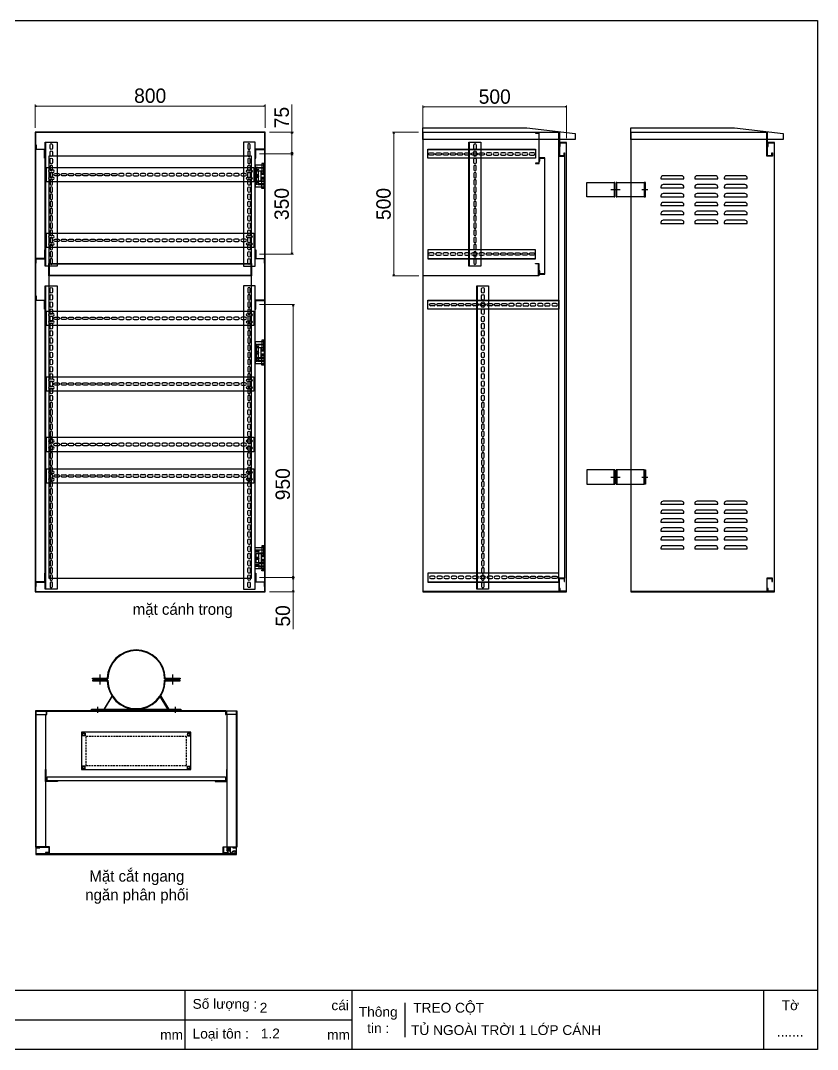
# Model space of a CAD drawing. Header units: millimetres. Extents: x 0 to 5063, y 0 to 3580.
# Drawn here: x 2292 to 5063, y 0 to 3580 of the extents above; entities that cross this region are included whole.
import ezdxf

# ---------------------------------------------------------------- set-up
doc = ezdxf.new("R2010")
doc.units = ezdxf.units.MM
doc.linetypes.add('HIDDEN', pattern=[9.525, 6.35, -3.175])
for name, color, linetype in [('CNC', 7, 'Continuous'), ('DIM', 253, 'Continuous'), ('FIRE PROTECTION', 1, 'Continuous')]:
    doc.layers.add(name, color=color, linetype=linetype)
doc.styles.add('Arial', font='arial.ttf')
doc.dimstyles.new('CNC', dxfattribs={"dimtxt": 50, "dimasz": 5, "dimexe": 5, "dimexo": 15, "dimgap": 10, "dimtad": 1, "dimdec": 0, "dimtxsty": 'Standard', "dimblk": 'OPEN30', "dimcen": 10, "dimclrd": 5, "dimclre": 5, "dimclrt": 3, "dimazin": 3, "dimtfac": 1, "dimtdec": 0, "dimtmove": 0, "dimatfit": 3, "dimldrblk": 'ARCHTICK', "dimlwd": 9, "dimlwe": 9})

# ---------------------------------------------------------------- blocks, each defined once
blk = doc.blocks.new('KHUNG CHUẨN')
at = {"color": 7}
for p, q in [((19889.2, -28535.2), (16919.2, -28535.2)), ((18599.2, -28535.2), (18599.2, -28655.2)), ((18939.2, -28535.2), (18939.2, -28655.2)), ((19779.2, -28535.2), (19779.2, -28655.2)), ((19047.6, -28560.2), (19047.6, -28630.2)), ((18939.2, -28595.2), (16919.2, -28595.2))]:
    blk.add_line(p, q, dxfattribs=at)
blk.add_lwpolyline([(16919.2, -26555.2), (19889.2, -26555.2), (19889.2, -28655.2), (16919.2, -28655.2)], close=True, dxfattribs=at)
at = {"color": 2, "char_height": 20, "style": 'Arial'}
for s, insert, width, attachment_point in [('  Số lượng :', (18599.2, -28565.2), 917.634, 4), ('cái', (18897.9, -28565.2), 63.517, 4), ('Tờ', (19834.2, -28565.2), 110, 5), ('Thông\\Ptin :', (18993.4, -28595.2), 108.311, 5), ('mm', (18548.6, -28625.2), 73.831, 4), ('  Loại tôn :', (18599.2, -28625.2), 917.634, 4), ('mm', (18889.2, -28625.2), 917.634, 4)]:
    blk.add_mtext(s, dxfattribs=dict(at, insert=insert, width=width, attachment_point=attachment_point))
at = {"color": 3, "style": 'Arial'}
for tag, p in [('#01', (17055.6, -28580.1)), ('#02', (17431.4, -28580.1)), ('#03', (18030.6, -28580.1)), ('#08', (18751.7, -28580.1)), ('#10', (19064.8, -28580.1)), ('#04', (17024.8, -28634.6)), ('#05', (17308.5, -28633)), ('#06', (17632.7, -28633.7)), ('#07', (18002, -28634.7)), ('#09', (18753.8, -28632.6)), ('#11', (19060.3, -28625.7)), ('#12', (19806.5, -28628.9))]:
    blk.add_attdef(tag, p, '', height=20, dxfattribs=at)
blk = doc.blocks.new('*D6')
at = {"color": 0, "linetype": 'ByBlock', "lineweight": -2}
for p, q in [((3690.9, 3279.6), (3695.9, 3281)), ((3695.9, 3278.3), (3690.9, 3279.6)), ((3690.9, 3279.6), (3695.9, 3279.6)), ((4185.9, 3281), (4190.9, 3279.6)), ((4190.9, 3279.6), (4185.9, 3278.3)), ((4190.9, 3279.6), (4185.9, 3279.6))]:
    blk.add_line(p, q, dxfattribs=at)
at = {"layer": 'Defpoints', "color": 0, "transparency": 16777216}
for p in [(4190.9, 3279.6), (3690.9, 3191.7), (4190.9, 3155.7)]:
    blk.add_point(p, dxfattribs=at)
at = {"layer": 'DIM', "color": 5, "lineweight": 9, "transparency": 16777216}
for p, q in [((3690.9, 3206.7), (3690.9, 3284.6)), ((3695.9, 3279.6), (4185.9, 3279.6)), ((4190.9, 3170.7), (4190.9, 3284.6))]:
    blk.add_line(p, q, dxfattribs=at)
at = {"layer": 'DIM', "color": 3, "transparency": 16777216, "insert": (3940.9, 3315.2), "char_height": 50, "attachment_point": 5}
blk.add_mtext('500', dxfattribs=at)
blk = doc.blocks.new('_ArchTick')
at = {"color": 0, "const_width": 0.15}
blk.add_lwpolyline([(-0.5, -0.5), (0.5, 0.5)], dxfattribs=at)
blk = doc.blocks.new('_Open30')
at = {"color": 0, "linetype": 'ByBlock', "lineweight": -2}
for p, q in [((-1, 0.27), (0, 0)), ((0, 0), (-1, -0.27)), ((0, 0), (-1, 0))]:
    blk.add_line(p, q, dxfattribs=at)
blk = doc.blocks.new('*D8')
at = {"color": 0, "linetype": 'ByBlock', "lineweight": -2}
for p, q in [((2342.8, 3282.7), (2347.8, 3284)), ((2347.8, 3281.4), (2342.8, 3282.7)), ((2342.8, 3282.7), (2347.8, 3282.7)), ((3137.8, 3284), (3142.8, 3282.7)), ((3142.8, 3282.7), (3137.8, 3281.4)), ((3142.8, 3282.7), (3137.8, 3282.7))]:
    blk.add_line(p, q, dxfattribs=at)
at = {"layer": 'Defpoints', "color": 0, "transparency": 16777216}
for p in [(3142.8, 3282.7), (2342.8, 3191.7), (3142.8, 3191.7)]:
    blk.add_point(p, dxfattribs=at)
at = {"layer": 'DIM', "color": 5, "lineweight": 9, "transparency": 16777216}
for p, q in [((2342.8, 3206.7), (2342.8, 3287.7)), ((2347.8, 3282.7), (3137.8, 3282.7)), ((3142.8, 3206.7), (3142.8, 3287.7))]:
    blk.add_line(p, q, dxfattribs=at)
at = {"layer": 'DIM', "color": 3, "transparency": 16777216, "insert": (2742.8, 3318.2), "char_height": 50, "attachment_point": 5}
blk.add_mtext('800', dxfattribs=at)
blk = doc.blocks.new('HL011-1-3')
at = {"color": 1}
for p, q in [((29.5, 81), (22.5, 81)), ((22.5, 81), (22.5, 78)), ((23.5, 78), (22.5, 78)), ((22.5, 75), (22.5, 49)), ((23.5, 75), (22.5, 75)), ((23.5, 75), (23.5, 78)), ((29.5, 78), (28.5, 78)), ((28.5, 75), (28.5, 78)), ((28.5, 75), (29.5, 75)), ((29.5, 78), (29.5, 81)), ((29.5, 49), (29.5, 75)), ((11, 56), (11, 19)), ((11, 56), (32, 56)), ((20, 54), (20, 21)), ((20, 47), (32, 47)), ((32, 42.5), (20, 42.5)), ((22.5, 49), (24, 44)), ((24, 44), (28, 44)), ((29.5, 49), (28, 44)), ((11, 19), (32, 19)), ((32, 32.5), (20, 32.5)), ((20, 28), (32, 28)), ((22.5, 26), (24, 31)), ((22.5, 0), (22.5, 26)), ((23.5, 0), (22.5, 0)), ((23.5, 0), (23.5, -3)), ((24, 31), (28, 31)), ((29.5, 26), (28, 31)), ((28.5, 0), (28.5, -3)), ((28.5, 0), (29.5, 0)), ((29.5, 26), (29.5, 0)), ((22.5, -6), (22.5, -3)), ((23.5, -3), (22.5, -3)), ((29.5, -6), (22.5, -6)), ((29.5, -3), (28.5, -3)), ((29.5, -3), (29.5, -6))]:
    blk.add_line(p, q, dxfattribs=at)
for points in [[(32, 19), (32, 0), (0, 0), (0, 75), (32, 75), (32, 56)], [(32, 28), (32, 21), (3, 21), (3, 54), (32, 54), (32, 47)], [(32, 42.5), (32, 32.5)]]:
    blk.add_lwpolyline(points, dxfattribs=at)
for points in [[(10, 67), (32, 67), (32, 65), (10, 65)], [(10, 8), (32, 8), (32, 10), (10, 10)]]:
    blk.add_lwpolyline(points, close=True, dxfattribs=at)
for centre in [(5.5, 62.5), (5.5, 37.5), (5.5, 12.5)]:
    blk.add_circle(centre, 3, dxfattribs=at)
blk = doc.blocks.new('om cot')
at = {"color": 2}
for p, q in [((98294.5, 36969.7), (98327.5, 36969.7)), ((98403, 36969.7), (98423, 36969.7))]:
    blk.add_line(p, q, dxfattribs=at)
at = {"color": 5}
for points in [[(98308.5, 36994.7), (98211.5, 36994.7), (98211.5, 36944.7), (98308.5, 36944.7)], [(98313.5, 36944.7), (98410.5, 36944.7), (98410.5, 36994.7), (98313.5, 36994.7)]]:
    blk.add_lwpolyline(points, dxfattribs=at)
for points in [[(98306.5, 36994.7), (98308.5, 36994.7), (98308.5, 36944.7), (98306.5, 36944.7)], [(98313.5, 36994.7), (98315.5, 36994.7), (98315.5, 36944.7), (98313.5, 36944.7)], [(98410.5, 36994.7), (98412.5, 36994.7), (98412.5, 36944.7), (98410.5, 36944.7)], [(98413.5, 36994.7), (98415.5, 36994.7), (98415.5, 36944.7), (98413.5, 36944.7)]]:
    blk.add_lwpolyline(points, close=True, dxfattribs=at)
blk = doc.blocks.new('*D9')
at = {"color": 0, "linetype": 'ByBlock', "lineweight": -2}
for p, q in [((3588.7, 3186.7), (3590, 3191.7)), ((3590, 3191.7), (3591.4, 3186.7)), ((3590, 3191.7), (3590, 3186.7)), ((3590, 2691.7), (3588.7, 2696.7)), ((3591.4, 2696.7), (3590, 2691.7)), ((3590, 2691.7), (3590, 2696.7))]:
    blk.add_line(p, q, dxfattribs=at)
at = {"layer": 'Defpoints', "color": 0, "transparency": 16777216}
for p in [(3690.9, 3191.7), (3590, 2691.7), (3692.4, 2691.7)]:
    blk.add_point(p, dxfattribs=at)
at = {"layer": 'DIM', "color": 5, "lineweight": 9, "transparency": 16777216}
for p, q in [((3675.9, 3191.7), (3585, 3191.7)), ((3590, 3186.7), (3590, 2696.7)), ((3677.4, 2691.7), (3585, 2691.7))]:
    blk.add_line(p, q, dxfattribs=at)
at = {"layer": 'DIM', "color": 3, "transparency": 16777216, "insert": (3554.5, 2941.7), "char_height": 50, "attachment_point": 5, "rotation": 90}
blk.add_mtext('500', dxfattribs=at)
blk = doc.blocks.new('ovan8.5x20')
at = {"layer": 'CNC', "color": 2, "lineweight": -3}
for p, q in [((5.7, 4.2), (-5.8, 4.2)), ((-5.8, -4.2), (5.7, -4.2))]:
    blk.add_line(p, q, dxfattribs=at)
for centre, start, end in [((-5.8, 0), 90, 270), ((5.7, 0), 270, 90)]:
    blk.add_arc(centre, 4.25, start, end, dxfattribs=at)
blk = doc.blocks.new('u1')
at = {"color": 44, "ltscale": 3}
blk.add_line((167869.4, 2691.2), (167869.4, 2259.7), dxfattribs=at)
blk.add_lwpolyline([(167867.9, 2691.2), (167909.4, 2691.2), (167909.4, 2259.7), (167867.9, 2259.7)], close=True, dxfattribs=at)
at = {"layer": 'CNC', "lineweight": -3, "xscale": -1, "rotation": 270}
for p in [(167889.4, 2675.5), (167889.4, 2650.5), (167889.4, 2625.5)]:
    blk.add_blockref('ovan8.5x20', p, dxfattribs=at)
at = {"layer": 'CNC', "lineweight": -3, "rotation": 270}
for p in [(167889.4, 2600.5), (167889.4, 2575.5), (167889.4, 2550.5), (167889.4, 2525.5), (167889.4, 2500.5), (167889.4, 2475.5), (167889.4, 2450.5), (167889.4, 2425.5), (167889.4, 2400.5), (167889.4, 2375.5), (167889.4, 2350.5), (167889.4, 2325.5), (167889.4, 2300.5), (167889.4, 2275.5)]:
    blk.add_blockref('ovan8.5x20', p, dxfattribs=at)
blk = doc.blocks.new('HL011-1-4')
h = blk.add_hatch()
h.set_pattern_fill('ANSI31', color=2, scale=0.5, style=0)
h.paths.add_polyline_path([(2.5, 0), (8.5, 0), (8.5, 12), (2.5, 12)])
at = {"color": 1}
for p, q in [((7, 23.5), (0, 10)), ((0, 0), (0, 10)), ((11, 0), (0, 0)), ((7, 23.5), (26, 23.5)), ((11, 0), (11, 19.5)), ((11, 19.5), (17, 19.5)), ((17, 19.5), (21.2, 13.9))]:
    blk.add_line(p, q, dxfattribs=at)
at = {"color": 2}
blk.add_lwpolyline([(2.5, 0), (2.5, 12), (8.5, 12), (8.5, 0)], dxfattribs=at)
at = {"color": 1}
blk.add_lwpolyline([(5.7, 21), (3, 21), (3, 23.5), (7, 23.5)], dxfattribs=at)
blk.add_circle((26, 17.5), 3.5, dxfattribs=at)
blk.add_arc((26, 17.5), 6, 216.8699, 90, dxfattribs=at)
blk = doc.blocks.new('*D10')
at = {"color": 0, "linetype": 'ByBlock', "lineweight": -2}
for p, q in [((3234.5, 3186.7), (3235.9, 3191.7)), ((3235.9, 3191.7), (3237.2, 3186.7)), ((3235.9, 3191.7), (3235.9, 3186.7)), ((3235.9, 3116.7), (3234.5, 3121.7)), ((3237.2, 3121.7), (3235.9, 3116.7)), ((3235.9, 3116.7), (3235.9, 3121.7))]:
    blk.add_line(p, q, dxfattribs=at)
at = {"layer": 'Defpoints', "color": 0, "transparency": 16777216}
for p in [(3142.8, 3191.7), (3108.3, 3116.7), (3235.9, 3116.7)]:
    blk.add_point(p, dxfattribs=at)
at = {"layer": 'DIM', "color": 5, "lineweight": 9, "transparency": 16777216}
for p, q in [((3235.9, 3191.7), (3235.9, 3288.3)), ((3157.8, 3191.7), (3240.9, 3191.7)), ((3235.9, 3121.7), (3235.9, 3186.7)), ((3123.3, 3116.7), (3240.9, 3116.7))]:
    blk.add_line(p, q, dxfattribs=at)
at = {"layer": 'DIM', "color": 3, "transparency": 16777216, "insert": (3200.4, 3242.5), "char_height": 50, "attachment_point": 5, "rotation": 90}
blk.add_mtext('75', dxfattribs=at)
blk = doc.blocks.new('*D11')
at = {"color": 0, "linetype": 'ByBlock', "lineweight": -2}
for p, q in [((3234.5, 3111.7), (3235.9, 3116.7)), ((3235.9, 3116.7), (3237.2, 3111.7)), ((3235.9, 3116.7), (3235.9, 3111.7)), ((3235.9, 2766.7), (3234.5, 2771.7)), ((3237.2, 2771.7), (3235.9, 2766.7)), ((3235.9, 2766.7), (3235.9, 2771.7))]:
    blk.add_line(p, q, dxfattribs=at)
at = {"layer": 'Defpoints', "color": 0, "transparency": 16777216}
for p in [(3108.3, 3116.7), (3108.3, 2766.7), (3235.9, 2766.7)]:
    blk.add_point(p, dxfattribs=at)
at = {"layer": 'DIM', "color": 5, "lineweight": 9, "transparency": 16777216}
for p, q in [((3123.3, 3116.7), (3240.9, 3116.7)), ((3235.9, 3111.7), (3235.9, 2771.7)), ((3123.3, 2766.7), (3240.9, 2766.7))]:
    blk.add_line(p, q, dxfattribs=at)
at = {"layer": 'DIM', "color": 3, "transparency": 16777216, "insert": (3200.3, 2941.7), "char_height": 50, "attachment_point": 5, "rotation": 90}
blk.add_mtext('350', dxfattribs=at)
blk = doc.blocks.new('*D12')
at = {"color": 0, "linetype": 'ByBlock', "lineweight": -2}
for p, q in [((3238.6, 1636.7), (3240, 1641.7)), ((3240, 1641.7), (3241.3, 1636.7)), ((3240, 1641.7), (3240, 1636.7)), ((3240, 1591.7), (3238.6, 1596.7)), ((3241.3, 1596.7), (3240, 1591.7)), ((3240, 1591.7), (3240, 1596.7))]:
    blk.add_line(p, q, dxfattribs=at)
at = {"layer": 'Defpoints', "color": 0, "transparency": 16777216}
for p in [(3108.3, 1641.7), (3240, 1641.7), (3142.8, 1591.7)]:
    blk.add_point(p, dxfattribs=at)
at = {"layer": 'DIM', "color": 5, "lineweight": 9, "transparency": 16777216}
for p, q in [((3123.3, 1641.7), (3245, 1641.7)), ((3240, 1636.7), (3240, 1596.7)), ((3157.8, 1591.7), (3245, 1591.7)), ((3240, 1591.7), (3240, 1462.7))]:
    blk.add_line(p, q, dxfattribs=at)
at = {"layer": 'DIM', "color": 3, "transparency": 16777216, "insert": (3204.4, 1508.4), "char_height": 50, "attachment_point": 5, "rotation": 90}
blk.add_mtext('50', dxfattribs=at)
blk = doc.blocks.new('*D13')
at = {"color": 0, "linetype": 'ByBlock', "lineweight": -2}
for p, q in [((3238.3, 2586.7), (3239.6, 2591.7)), ((3239.6, 2591.7), (3241, 2586.7)), ((3239.6, 2591.7), (3239.6, 2586.7)), ((3239.6, 1641.7), (3238.3, 1646.7)), ((3241, 1646.7), (3239.6, 1641.7)), ((3239.6, 1641.7), (3239.6, 1646.7))]:
    blk.add_line(p, q, dxfattribs=at)
at = {"layer": 'Defpoints', "color": 0, "transparency": 16777216}
for p in [(3108.3, 2591.7), (3239.6, 2591.7), (3108.3, 1641.7)]:
    blk.add_point(p, dxfattribs=at)
at = {"layer": 'DIM', "color": 5, "lineweight": 9, "transparency": 16777216}
for p, q in [((3123.3, 2591.7), (3244.6, 2591.7)), ((3239.6, 1646.7), (3239.6, 2586.7)), ((3123.3, 1641.7), (3244.6, 1641.7))]:
    blk.add_line(p, q, dxfattribs=at)
at = {"layer": 'DIM', "color": 3, "transparency": 16777216, "insert": (3204.1, 1966.7), "char_height": 50, "attachment_point": 5, "rotation": 90}
blk.add_mtext('950', dxfattribs=at)
blk = doc.blocks.new('2565')
at = {"color": 5}
for p, q in [((168377, -2431.2), (168377, -2429.1)), ((168377, -2429.1), (168428.9, -2429.1)), ((168431, -2431.2), (168377, -2431.2)), ((168682.1, -2431.2), (168628.1, -2431.2)), ((168630.2, -2429.1), (168682.1, -2429.1)), ((168682.1, -2429.1), (168682.1, -2431.2)), ((168377, -2436.4), (168377, -2438.4)), ((168431, -2436.4), (168377, -2436.4)), ((168377, -2438.4), (168428.9, -2438.4)), ((168682.1, -2436.4), (168628.1, -2436.4)), ((168630.2, -2438.4), (168682.1, -2438.4)), ((168682.1, -2438.4), (168682.1, -2436.4)), ((168444.3, -2491.4), (168417.6, -2535.9)), ((168419.4, -2537), (168446.1, -2492.5)), ((168446.1, -2492.5), (168444.3, -2491.4)), ((168613.1, -2492.5), (168614.9, -2491.4)), ((168639.8, -2537), (168613.1, -2492.5)), ((168614.9, -2491.4), (168641.5, -2535.9)), ((168373.9, -2537), (168685.2, -2537)), ((168373.9, -2539.1), (168373.9, -2537)), ((168685.2, -2539.1), (168373.9, -2539.1)), ((168373.9, -2540.1), (168685.2, -2540.1)), ((168373.9, -2542.2), (168373.9, -2540.1)), ((168417.6, -2535.9), (168419.4, -2537)), ((168641.5, -2535.9), (168639.8, -2537)), ((168685.2, -2537), (168685.2, -2539.1)), ((168685.2, -2540.1), (168685.2, -2542.2)), ((168685.2, -2542.2), (168373.9, -2542.2))]:
    blk.add_line(p, q, dxfattribs=at)
at = {"color": 2}
for p, q in [((168403, -2416.6), (168403, -2450.9)), ((168656.1, -2416.6), (168656.1, -2450.9)), ((168394.7, -2529.2), (168394.7, -2550)), ((168664.5, -2529.2), (168664.5, -2550))]:
    blk.add_line(p, q, dxfattribs=at)
at = {"color": 5}
for centre, radius, start, end in [((168529.6, -2431.2), 100.7, 1.1814, 178.8186), ((168529.6, -2431.2), 98.6, 0, 180), ((168529.6, -2436.4), 100.7, 181.1814, 358.8186), ((168529.6, -2436.4), 98.6, 180, 0)]:
    blk.add_arc(centre, radius, start, end, dxfattribs=at)
blk = doc.blocks.new('z31')
at = {"color": 44}
for p, q in [((169494.2, -4741.2), (169494.2, -4709.7)), ((169494.2, -4709.7), (169949.7, -4709.7)), ((169494.2, -4711.2), (169949.7, -4711.2)), ((169949.7, -4709.7), (169949.7, -4741.2)), ((169949.7, -4741.2), (169494.2, -4741.2))]:
    blk.add_line(p, q, dxfattribs=at)
at = {"layer": 'CNC', "lineweight": -3, "extrusion": (0, 0, -1), "zscale": -1, "rotation": 180}
for p in [(-169509.4, -4726.2), (-169534.4, -4726.2), (-169559.4, -4726.2), (-169584.4, -4726.2), (-169609.4, -4726.2), (-169634.4, -4726.2), (-169659.4, -4726.2), (-169684.4, -4726.2), (-169709.4, -4726.2), (-169734.4, -4726.2), (-169759.4, -4726.2)]:
    blk.add_blockref('ovan8.5x20', p, dxfattribs=at)
at = {"layer": 'CNC', "lineweight": -3, "rotation": 180}
for p in [(169784.4, -4726.2), (169809.4, -4726.2), (169834.4, -4726.2), (169859.4, -4726.2), (169884.4, -4726.2), (169909.4, -4726.2), (169934.4, -4726.2)]:
    blk.add_blockref('ovan8.5x20', p, dxfattribs=at)
blk = doc.blocks.new('z32')
at = {"color": 44}
for p, q in [((169494.2, -4216.2), (169494.2, -4184.7)), ((169494.2, -4184.7), (169867.7, -4184.7)), ((169494.2, -4186.2), (169867.7, -4186.2)), ((169867.7, -4184.7), (169867.7, -4216.2)), ((169867.7, -4216.2), (169494.2, -4216.2))]:
    blk.add_line(p, q, dxfattribs=at)
at = {"layer": 'CNC', "lineweight": -3, "extrusion": (0, 0, -1), "zscale": -1, "rotation": 180}
for p in [(-169505.9, -4201.2), (-169530.9, -4201.2), (-169555.9, -4201.2), (-169580.9, -4201.2), (-169605.9, -4201.2), (-169630.9, -4201.2), (-169655.9, -4201.2), (-169680.9, -4201.2)]:
    blk.add_blockref('ovan8.5x20', p, dxfattribs=at)
at = {"layer": 'CNC', "lineweight": -3, "rotation": 180}
for p in [(169705.9, -4201.2), (169730.9, -4201.2), (169755.9, -4201.2), (169780.9, -4201.2), (169805.9, -4201.2), (169830.9, -4201.2), (169855.9, -4201.2)]:
    blk.add_blockref('ovan8.5x20', p, dxfattribs=at)
blk = doc.blocks.new('123698')
at = {"color": 44}
for p, q in [((168168.1, -5455), (168168.1, -5405)), ((168168.1, -5405), (168888.1, -5405)), ((168888.1, -5405), (168888.1, -5455)), ((168888.1, -5455), (168168.1, -5455))]:
    blk.add_line(p, q, dxfattribs=at)
at = {"color": 44, "rotation": 180}
blk.add_blockref('ovan8.5x20', (168184.1, -5417.5), dxfattribs=at)
at = {"layer": 'CNC', "lineweight": -3, "rotation": 180}
for p in [(168184.1, -5442.5), (168428.1, -5430), (168453.1, -5430), (168478.1, -5430), (168503.1, -5430), (168528.1, -5430), (168553.1, -5430), (168578.1, -5430), (168603.1, -5430), (168628.1, -5430), (168653.1, -5430), (168678.1, -5430), (168703.1, -5430), (168728.1, -5430), (168753.1, -5430), (168778.1, -5430), (168803.1, -5430), (168828.1, -5430), (168853.1, -5430)]:
    blk.add_blockref('ovan8.5x20', p, dxfattribs=at)
at = {"layer": 'CNC', "lineweight": -3, "xscale": -1, "rotation": 180}
for p in [(168203.1, -5430), (168228.1, -5430), (168253.1, -5430), (168278.1, -5430), (168303.1, -5430), (168328.1, -5430), (168353.1, -5430), (168378.1, -5430), (168403.1, -5430), (168873.3, -5417.5), (168873.3, -5442.5)]:
    blk.add_blockref('ovan8.5x20', p, dxfattribs=at)

msp = doc.modelspace()

# ---------------------------------------------------------------- linework, layer by layer
at = {"color": 44, "ltscale": 3}
for p, q in [((2378.8, 2657.5), (2378.8, 1601)), ((3106.8, 2657.5), (3106.8, 1601)), ((3879.7, 2657.5), (3879.7, 1601))]:
    msp.add_line(p, q, dxfattribs=at)
for points in [[(2342.8, 1591.7), (3142.8, 1591.7), (3142.8, 3191.7), (2342.8, 3191.7)], [(2344.3, 1593.2), (3141.3, 1593.2), (3141.3, 3190.2), (2344.3, 3190.2)], [(2390.8, 1639.7), (3094.8, 1639.7), (3094.8, 3108.7), (2390.8, 3108.7)], [(2504.3, 1103.5), (2504.3, 973.5), (2884.3, 973.5), (2884.3, 1103.5)]]:
    msp.add_lwpolyline(points, close=True)
at = {"color": 7}
for points in [[(3692.4, 1593.2), (3692.4, 1593.2), (3692.4, 3190.2), (3692.4, 3190.2), (3692.4, 3190.2), (3690.9, 3191.7), (3690.9, 1591.7), (3692.4, 1593.2)], [(4183.4, 3120.2), (4183.4, 3108.7), (4164.4, 3108.7), (4164.4, 3190.2), (3692.4, 3190.2), (3692.4, 3190.2), (3692.4, 3190.2), (3692.4, 3190.2), (3690.9, 3191.7), (3690.9, 3191.7), (4165.9, 3191.7), (4165.9, 3110.2), (4181.9, 3110.2), (4181.9, 3120.2)], [(4415.4, 1593.2), (4415.4, 1593.2), (4415.4, 3190.2), (4415.4, 3190.2), (4415.4, 3190.2), (4413.9, 3191.7), (4413.9, 1591.7), (4415.4, 1593.2)], [(4906.4, 3120.2), (4906.4, 3108.7), (4887.4, 3108.7), (4887.4, 3190.2), (4415.4, 3190.2), (4415.4, 3190.2), (4415.4, 3190.2), (4415.4, 3190.2), (4413.9, 3191.7), (4413.9, 3191.7), (4888.9, 3191.7), (4888.9, 3110.2), (4904.9, 3110.2), (4904.9, 3120.2)], [(4166.9, 1604.2), (4166.9, 1592.7), (4190.9, 1592.7), (4190.9, 3155.7), (4166.9, 3155.7), (4166.9, 3142.2), (4168.4, 3142.2), (4168.4, 3154.2), (4189.4, 3154.2), (4189.4, 1594.2), (4168.4, 1594.2), (4168.4, 1604.2)], [(4889.9, 1604.2), (4889.9, 1592.7), (4913.9, 1592.7), (4913.9, 3155.7), (4889.9, 3155.7), (4889.9, 3142.2), (4891.4, 3142.2), (4891.4, 3154.2), (4912.4, 3154.2), (4912.4, 1594.2), (4891.4, 1594.2), (4891.4, 1604.2)], [(4183.4, 1628.2), (4183.4, 1639.7), (4164.4, 1639.7), (4164.4, 1593.2), (3692.4, 1593.2), (3692.4, 1593.2), (3702.4, 1593.2), (3702.4, 1593.2), (3692.4, 1593.2), (3690.9, 1591.7), (4165.9, 1591.7), (4165.9, 1638.2), (4181.9, 1638.2), (4181.9, 1628.2)], [(4906.4, 1628.2), (4906.4, 1639.7), (4887.4, 1639.7), (4887.4, 1593.2), (4415.4, 1593.2), (4415.4, 1593.2), (4425.4, 1593.2), (4425.4, 1593.2), (4415.4, 1593.2), (4413.9, 1591.7), (4888.9, 1591.7), (4888.9, 1638.2), (4904.9, 1638.2), (4904.9, 1628.2)], [(2378.8, 684), (2392.3, 684), (2392.3, 705), (2345.8, 705), (2345.8, 1177), (2380.8, 1177), (2380.8, 1165), (2382.3, 1165), (2382.3, 1178.5), (2344.3, 1178.5), (2344.3, 703.5), (2390.8, 703.5), (2390.8, 685.5), (2378.8, 685.5)], [(2383.8, 1165), (2383.8, 1177), (3004.8, 1177), (3004.8, 1165), (3006.3, 1165), (3006.3, 1178.5), (2382.3, 1178.5), (2382.3, 1165)], [(3009.8, 684), (2996.3, 684), (2996.3, 705), (3042.8, 705), (3042.8, 1177), (3007.8, 1177), (3007.8, 1165), (3006.3, 1165), (3006.3, 1178.5), (3044.3, 1178.5), (3044.3, 703.5), (2997.8, 703.5), (2997.8, 685.5), (3009.8, 685.5)], [(2358.8, 702.5), (2345.3, 702.5), (2345.3, 678.5), (3043.3, 678.5), (3043.3, 702.5), (3029.8, 702.5), (3029.8, 701), (3041.8, 701), (3041.8, 680), (2346.8, 680), (2346.8, 701), (2358.8, 701)]]:
    msp.add_lwpolyline(points, close=True, dxfattribs=at)
at = {"color": 3}
for points in [[(4082.4, 3188.7), (4094.4, 3188.7), (4094.4, 3083.7), (4082.4, 3083.7), (4082.4, 3082.2), (4095.9, 3082.2), (4095.9, 3190.2), (4082.4, 3190.2)], [(2390.8, 2734.7), (3094.8, 2734.7), (3094.8, 2691.7), (2390.8, 2691.7)], [(2392.3, 2733.2), (3093.3, 2733.2), (3093.3, 2693.2), (2392.3, 2693.2)]]:
    msp.add_lwpolyline(points, close=True, dxfattribs=at)
at = {"color": 8}
for points in [[(2375.8, 3101), (2375.8, 3131), (2344.3, 3131), (2344.3, 3147.5), (2345.8, 3147.5), (2345.8, 3132.5), (2377.3, 3132.5), (2377.3, 3101)], [(3109.8, 3101), (3109.8, 3131), (3141.3, 3131), (3141.3, 3147.5), (3139.8, 3147.5), (3139.8, 3132.5), (3108.3, 3132.5), (3108.3, 3101)], [(2375.8, 2782.5), (2375.8, 2752.5), (2344.3, 2752.5), (2344.3, 2736), (2345.8, 2736), (2345.8, 2751), (2377.3, 2751), (2377.3, 2782.5)], [(3109.8, 2782.5), (3109.8, 2752.5), (3141.3, 2752.5), (3141.3, 2736), (3139.8, 2736), (3139.8, 2751), (3108.3, 2751), (3108.3, 2782.5)], [(2375.8, 2576), (2375.8, 2606), (2344.3, 2606), (2344.3, 2622.5), (2345.8, 2622.5), (2345.8, 2607.5), (2377.3, 2607.5), (2377.3, 2576)], [(3109.8, 2576), (3109.8, 2606), (3141.3, 2606), (3141.3, 2622.5), (3139.8, 2622.5), (3139.8, 2607.5), (3108.3, 2607.5), (3108.3, 2576)], [(2375.8, 1657.5), (2375.8, 1627.5), (2344.3, 1627.5), (2344.3, 1611), (2345.8, 1611), (2345.8, 1626), (2377.3, 1626), (2377.3, 1657.5)], [(3109.8, 1657.5), (3109.8, 1627.5), (3141.3, 1627.5), (3141.3, 1611), (3139.8, 1611), (3139.8, 1626), (3108.3, 1626), (3108.3, 1657.5)]]:
    msp.add_lwpolyline(points, close=True, dxfattribs=at)
at = {"color": 6}
msp.add_lwpolyline([(4097.7, 3091.2), (4097.7, 3101.2), (4113.7, 3101.2), (4113.7, 2699.2), (4097.7, 2699.2), (4097.7, 2709.2), (4096.2, 2709.2), (4096.2, 2697.7), (4115.2, 2697.7), (4115.2, 3102.7), (4096.2, 3102.7), (4096.2, 3091.2)], close=True, dxfattribs=at)
at = {"ltscale": 3}
msp.add_lwpolyline([(4164.4, 3108.7), (4183.4, 3108.7), (4183.4, 1639.7), (4164.4, 1639.7)], close=True, dxfattribs=at)
at = {"color": 2}
for points in [[(3111.3, 3068.2, 1), (3111.3, 3060.2), (3116.3, 3060.2, 1), (3116.3, 3068.2)], [(3111.3, 3043.2, 1), (3111.3, 3035.2), (3116.3, 3035.2, 1), (3116.3, 3043.2)], [(3111.3, 3018.2, 1), (3111.3, 3010.2), (3116.3, 3010.2, 1), (3116.3, 3018.2)], [(4590.9, 3040.2), (4526.9, 3040.2, 0.414214), (4518.9, 3032.2), (4518.9, 3029.2), (4598.9, 3029.2), (4598.9, 3032.2, 0.414214)], [(4590.9, 3009.2), (4526.9, 3009.2, 0.414214), (4518.9, 3001.2), (4518.9, 2998.2), (4598.9, 2998.2), (4598.9, 3001.2, 0.414214)], [(4708.4, 3040.2), (4644.4, 3040.2, 0.414214), (4636.4, 3032.2), (4636.4, 3029.2), (4716.4, 3029.2), (4716.4, 3032.2, 0.414214)], [(4708.4, 3009.2), (4644.4, 3009.2, 0.414214), (4636.4, 3001.2), (4636.4, 2998.2), (4716.4, 2998.2), (4716.4, 3001.2, 0.414214)], [(4810.9, 3040.2), (4746.9, 3040.2, 0.414214), (4738.9, 3032.2), (4738.9, 3029.2), (4818.9, 3029.2), (4818.9, 3032.2, 0.414214)], [(4810.9, 3009.2), (4746.9, 3009.2, 0.414214), (4738.9, 3001.2), (4738.9, 2998.2), (4818.9, 2998.2), (4818.9, 3001.2, 0.414214)], [(4590.9, 2978.2), (4526.9, 2978.2, 0.414214), (4518.9, 2970.2), (4518.9, 2967.2), (4598.9, 2967.2), (4598.9, 2970.2, 0.414214)], [(4708.4, 2978.2), (4644.4, 2978.2, 0.414214), (4636.4, 2970.2), (4636.4, 2967.2), (4716.4, 2967.2), (4716.4, 2970.2, 0.414214)], [(4810.9, 2978.2), (4746.9, 2978.2, 0.414214), (4738.9, 2970.2), (4738.9, 2967.2), (4818.9, 2967.2), (4818.9, 2970.2, 0.414214)], [(4590.9, 2947.2), (4526.9, 2947.2, 0.414214), (4518.9, 2939.2), (4518.9, 2936.2), (4598.9, 2936.2), (4598.9, 2939.2, 0.414214)], [(4708.4, 2947.2), (4644.4, 2947.2, 0.414214), (4636.4, 2939.2), (4636.4, 2936.2), (4716.4, 2936.2), (4716.4, 2939.2, 0.414214)], [(4810.9, 2947.2), (4746.9, 2947.2, 0.414214), (4738.9, 2939.2), (4738.9, 2936.2), (4818.9, 2936.2), (4818.9, 2939.2, 0.414214)], [(4590.9, 2916.2), (4526.9, 2916.2, 0.414214), (4518.9, 2908.2), (4518.9, 2905.2), (4598.9, 2905.2), (4598.9, 2908.2, 0.414214)], [(4708.4, 2916.2), (4644.4, 2916.2, 0.414214), (4636.4, 2908.2), (4636.4, 2905.2), (4716.4, 2905.2), (4716.4, 2908.2, 0.414214)], [(4810.9, 2916.2), (4746.9, 2916.2, 0.414214), (4738.9, 2908.2), (4738.9, 2905.2), (4818.9, 2905.2), (4818.9, 2908.2, 0.414214)], [(4590.9, 2885.2), (4526.9, 2885.2, 0.414214), (4518.9, 2877.2), (4518.9, 2874.2), (4598.9, 2874.2), (4598.9, 2877.2, 0.414214)], [(4708.4, 2885.2), (4644.4, 2885.2, 0.414214), (4636.4, 2877.2), (4636.4, 2874.2), (4716.4, 2874.2), (4716.4, 2877.2, 0.414214)], [(4810.9, 2885.2), (4746.9, 2885.2, 0.414214), (4738.9, 2877.2), (4738.9, 2874.2), (4818.9, 2874.2), (4818.9, 2877.2, 0.414214)], [(3111.3, 2453.2, 1), (3111.3, 2445.2), (3116.3, 2445.2, 1), (3116.3, 2453.2)], [(3111.3, 2428.2, 1), (3111.3, 2420.2), (3116.3, 2420.2, 1), (3116.3, 2428.2)], [(3111.3, 2403.2, 1), (3111.3, 2395.2), (3116.3, 2395.2, 1), (3116.3, 2403.2)], [(4590.9, 1907.7), (4526.9, 1907.7, 0.414214), (4518.9, 1899.7), (4518.9, 1896.7), (4598.9, 1896.7), (4598.9, 1899.7, 0.414214)], [(4708.4, 1907.7), (4644.4, 1907.7, 0.414214), (4636.4, 1899.7), (4636.4, 1896.7), (4716.4, 1896.7), (4716.4, 1899.7, 0.414214)], [(4810.9, 1907.7), (4746.9, 1907.7, 0.414214), (4738.9, 1899.7), (4738.9, 1896.7), (4818.9, 1896.7), (4818.9, 1899.7, 0.414214)], [(4590.9, 1876.7), (4526.9, 1876.7, 0.414214), (4518.9, 1868.7), (4518.9, 1865.7), (4598.9, 1865.7), (4598.9, 1868.7, 0.414214)], [(4708.4, 1876.7), (4644.4, 1876.7, 0.414214), (4636.4, 1868.7), (4636.4, 1865.7), (4716.4, 1865.7), (4716.4, 1868.7, 0.414214)], [(4810.9, 1876.7), (4746.9, 1876.7, 0.414214), (4738.9, 1868.7), (4738.9, 1865.7), (4818.9, 1865.7), (4818.9, 1868.7, 0.414214)], [(4590.9, 1845.7), (4526.9, 1845.7, 0.414214), (4518.9, 1837.7), (4518.9, 1834.7), (4598.9, 1834.7), (4598.9, 1837.7, 0.414214)], [(4708.4, 1845.7), (4644.4, 1845.7, 0.414214), (4636.4, 1837.7), (4636.4, 1834.7), (4716.4, 1834.7), (4716.4, 1837.7, 0.414214)], [(4810.9, 1845.7), (4746.9, 1845.7, 0.414214), (4738.9, 1837.7), (4738.9, 1834.7), (4818.9, 1834.7), (4818.9, 1837.7, 0.414214)], [(4590.9, 1814.7), (4526.9, 1814.7, 0.414214), (4518.9, 1806.7), (4518.9, 1803.7), (4598.9, 1803.7), (4598.9, 1806.7, 0.414214)], [(4708.4, 1814.7), (4644.4, 1814.7, 0.414214), (4636.4, 1806.7), (4636.4, 1803.7), (4716.4, 1803.7), (4716.4, 1806.7, 0.414214)], [(4810.9, 1814.7), (4746.9, 1814.7, 0.414214), (4738.9, 1806.7), (4738.9, 1803.7), (4818.9, 1803.7), (4818.9, 1806.7, 0.414214)], [(4590.9, 1783.7), (4526.9, 1783.7, 0.414214), (4518.9, 1775.7), (4518.9, 1772.7), (4598.9, 1772.7), (4598.9, 1775.7, 0.414214)], [(4708.4, 1783.7), (4644.4, 1783.7, 0.414214), (4636.4, 1775.7), (4636.4, 1772.7), (4716.4, 1772.7), (4716.4, 1775.7, 0.414214)], [(4810.9, 1783.7), (4746.9, 1783.7, 0.414214), (4738.9, 1775.7), (4738.9, 1772.7), (4818.9, 1772.7), (4818.9, 1775.7, 0.414214)], [(3111.3, 1730.2, -1), (3111.3, 1738.2), (3116.3, 1738.2, -1), (3116.3, 1730.2)], [(4590.9, 1752.7), (4526.9, 1752.7, 0.414214), (4518.9, 1744.7), (4518.9, 1741.7), (4598.9, 1741.7), (4598.9, 1744.7, 0.414214)], [(4708.4, 1752.7), (4644.4, 1752.7, 0.414214), (4636.4, 1744.7), (4636.4, 1741.7), (4716.4, 1741.7), (4716.4, 1744.7, 0.414214)], [(4810.9, 1752.7), (4746.9, 1752.7, 0.414214), (4738.9, 1744.7), (4738.9, 1741.7), (4818.9, 1741.7), (4818.9, 1744.7, 0.414214)], [(3111.3, 1705.2, -1), (3111.3, 1713.2), (3116.3, 1713.2, -1), (3116.3, 1705.2)], [(3111.3, 1680.2, -1), (3111.3, 1688.2), (3116.3, 1688.2, -1), (3116.3, 1680.2)]]:
    msp.add_lwpolyline(points, format="xyb", close=True, dxfattribs=at)
at = {"color": 3}
msp.add_lwpolyline([(3692.4, 2693.2), (4092.9, 2693.2), (4092.9, 2733.2), (4082.9, 2733.2), (4082.9, 2734.7), (4094.4, 2734.7), (4094.4, 2691.7), (3692.4, 2691.7)], dxfattribs=at)
at = {"color": 44, "ltscale": 3}
for points in [[(2377.3, 2657.5), (2418.8, 2657.5), (2418.8, 1601), (2377.3, 1601)], [(3108.3, 2657.5), (3066.8, 2657.5), (3066.8, 1601), (3108.3, 1601)], [(3878.2, 2657.5), (3919.7, 2657.5), (3919.7, 1601), (3878.2, 1601)]]:
    msp.add_lwpolyline(points, close=True, dxfattribs=at)
at = {"color": 44}
for points in [[(2345.8, 1165), (2378.8, 1165), (2378.8, 705), (2345.8, 705)], [(3042.8, 1165), (3009.8, 1165), (3009.8, 705), (3042.8, 705)], [(2420.3, 932.5), (2378.8, 932.5), (2378.8, 974), (2380.3, 974), (2380.3, 934), (2420.3, 934)], [(2968.3, 932.5), (3009.8, 932.5), (3009.8, 974), (3008.3, 974), (3008.3, 934), (2968.3, 934)], [(2384.3, 949), (3004.3, 949), (3004.3, 934), (2384.3, 934)]]:
    msp.add_lwpolyline(points, close=True, dxfattribs=at)
at = {"color": 2}
for points in [[(2516.2, 1091.6), (2507.2, 1091.6), (2507.2, 1100.6), (2516.2, 1100.6)], [(2872.4, 1091.6), (2881.4, 1091.6), (2881.4, 1100.6), (2872.4, 1100.6)], [(2516.2, 985.4), (2507.2, 985.4), (2507.2, 976.4), (2516.2, 976.4)], [(2872.4, 985.4), (2881.4, 985.4), (2881.4, 976.4), (2872.4, 976.4)]]:
    msp.add_lwpolyline(points, close=True, dxfattribs=at)
at = {"color": 2, "linetype": 'HIDDEN'}
msp.add_lwpolyline([(2519.3, 1088.5), (2519.3, 988.5), (2869.3, 988.5), (2869.3, 1088.5)], close=True, dxfattribs=at)
at = {"color": 7}
for centre in [(2511.7, 1096.1), (2876.9, 1096.1), (2511.7, 980.9), (2876.9, 980.9)]:
    msp.add_circle(centre, 4, dxfattribs=at)
at = {"layer": 'FIRE PROTECTION', "linetype": 'Continuous'}
for points in [[(4220.9, 3166.7), (3690.9, 3166.7), (3690.9, 3206.7), (4052.1, 3206.7), (4220.9, 3186.7)], [(4944, 3166.7), (4413.9, 3166.7), (4413.9, 3206.7), (4775.2, 3206.7), (4944, 3186.7)]]:
    msp.add_lwpolyline(points, close=True, dxfattribs=at)

# ---------------------------------------------------------------- block references
at = {"color": 3}
ref = msp.add_blockref('KHUNG CHUẨN', (-28842.9, 48849.5), dxfattribs=dict(at, xscale=1.704737719082913, yscale=1.704737719082913, zscale=1.704737719082913))
ref.add_attrib('#08', '2', (3123.8, 128), dxfattribs={"color": 3, "height": 34.1, "style": 'Arial'})
ref.add_attrib('#09', '1.2', (3127.5, 38.5), dxfattribs={"color": 3, "height": 34.09, "style": 'Arial'})
ref.add_attrib('#10', 'TREO CỘT', (3657.6, 128), dxfattribs={"color": 3, "height": 34.09, "style": 'Arial'})
ref.add_attrib('#11', 'TỦ NGOÀI TRỜI 1 LỚP CÁNH', (3649.9, 50.2), dxfattribs={"color": 3, "height": 34.095, "style": 'Arial'})
ref.add_attrib('#12', '.......', (4921.9, 44.7), dxfattribs={"color": 3, "height": 34.09, "style": 'Arial'})
for name, p in [('u1', (-165490.6, 466.2)), ('u1', (-164017, 466.2)), ('z32', (-165785.3, 7317.2)), ('123698', (-165785.3, 8473.5)), ('123698', (-165785.3, 8245.3)), ('z31', (-165785.3, 7317.2)), ('123698', (-165785.3, 7973.5)), ('123698', (-165785.3, 7745.3)), ('123698', (-165785.3, 7534.9)), ('123698', (-165785.3, 7425.7)), ('2565', (-165835.3, 3720.7))]:
    msp.add_blockref(name, p)
at = {"xscale": -1}
msp.add_blockref('u1', (170976.2, 466.2), dxfattribs=at)
at = {"color": 7, "xscale": -1, "rotation": 180}
for name, p in [('HL011-1-3', (3108.3, 3076.7)), ('om cot', (-93950.1, 39961.4)), ('HL011-1-3', (3108.3, 2461.7)), ('HL011-1-4', (3009.8, 703.5))]:
    msp.add_blockref(name, p, dxfattribs=at)
at = {"xscale": -1, "rotation": 180}
for name, p in [('z32', (-165785.3, -1433.8)), ('z31', (-165785.3, -3083.8))]:
    msp.add_blockref(name, p, dxfattribs=at)
at = {"color": 7}
for name, p in [('om cot', (-93950.1, -34978)), ('HL011-1-3', (3108.3, 1671.7))]:
    msp.add_blockref(name, p, dxfattribs=at)
at = {"layer": 'CNC', "lineweight": -3, "xscale": -1, "rotation": 270}
for p in [(2398.8, 2641.7), (3899.7, 2641.7), (2398.8, 2616.7), (3899.7, 2616.7), (2398.8, 2591.7), (3899.7, 2591.7), (2398.8, 2566.7), (2398.8, 2541.7), (3899.7, 2566.7), (3899.7, 2541.7), (2398.8, 2516.7), (3899.7, 2516.7), (2398.8, 2491.7), (2398.8, 2466.7), (3899.7, 2491.7), (3899.7, 2466.7), (2398.8, 2441.7), (3899.7, 2441.7), (2398.8, 2416.7), (2398.8, 2391.7), (3899.7, 2416.7), (3899.7, 2391.7), (2398.8, 2366.7), (3899.7, 2366.7), (2398.8, 2341.7), (3899.7, 2341.7), (2398.8, 2316.7), (2398.8, 2291.7), (3899.7, 2316.7), (3899.7, 2291.7), (2398.8, 2266.7), (3899.7, 2266.7)]:
    msp.add_blockref('ovan8.5x20', p, dxfattribs=at)
at = {"layer": 'CNC', "lineweight": -3}
for p, rotation in [((3086.8, 2641.7), 90), ((3086.8, 2616.7), 90), ((3086.8, 2591.7), 90), ((3086.8, 2566.7), 90), ((3086.8, 2541.7), 90), ((3086.8, 2516.7), 90), ((3086.8, 2491.7), 90), ((3086.8, 2466.7), 90), ((3086.8, 2441.7), 90), ((3086.8, 2416.7), 90), ((3086.8, 2391.7), 90), ((3086.8, 2366.7), 90), ((3086.8, 2341.7), 90), ((3086.8, 2316.7), 90), ((3086.8, 2291.7), 90), ((3086.8, 2266.7), 90), ((2398.8, 2241.7), 270), ((2398.8, 2216.7), 270), ((3899.7, 2241.7), 270), ((3899.7, 2216.7), 270), ((2398.8, 2191.7), 270), ((3899.7, 2191.7), 270), ((2398.8, 2166.7), 270), ((2398.8, 2141.7), 270), ((3899.7, 2166.7), 270), ((3899.7, 2141.7), 270), ((2398.8, 2116.7), 270), ((3899.7, 2116.7), 270), ((2398.8, 2091.7), 270), ((2398.8, 2066.7), 270), ((3899.7, 2091.7), 270), ((3899.7, 2066.7), 270), ((2398.8, 2041.7), 270), ((3899.7, 2041.7), 270), ((2398.8, 2016.7), 270), ((3899.7, 2016.7), 270), ((2398.8, 1991.7), 270), ((2398.8, 1966.7), 270), ((3899.7, 1991.7), 270), ((3899.7, 1966.7), 270), ((2398.8, 1941.7), 270), ((3899.7, 1941.7), 270), ((2398.8, 1916.7), 270), ((2398.8, 1891.7), 270), ((3899.7, 1916.7), 270), ((3899.7, 1891.7), 270), ((2398.8, 1866.7), 270), ((3899.7, 1866.7), 270), ((2398.8, 1841.7), 270), ((2398.8, 1816.7), 270), ((3899.7, 1841.7), 270), ((3899.7, 1816.7), 270), ((2398.8, 1791.7), 270), ((3899.7, 1791.7), 270), ((2398.8, 1766.7), 270), ((3899.7, 1766.7), 270), ((2398.8, 1741.7), 270), ((2398.8, 1716.7), 270), ((3899.7, 1741.7), 270), ((3899.7, 1716.7), 270), ((2398.8, 1691.7), 270), ((3899.7, 1691.7), 270), ((2398.8, 1666.7), 270), ((2398.8, 1641.7), 270), ((3899.7, 1666.7), 270), ((3899.7, 1641.7), 270), ((2398.8, 1616.7), 270), ((3899.7, 1616.7), 270)]:
    msp.add_blockref('ovan8.5x20', p, dxfattribs=dict(at, rotation=rotation))
at = {"layer": 'CNC', "lineweight": -3, "extrusion": (0, 0, -1), "zscale": -1, "rotation": 270}
for p in [(-3086.8, 2241.7), (-3086.8, 2216.7), (-3086.8, 2191.7), (-3086.8, 2166.7), (-3086.8, 2141.7), (-3086.8, 2116.7), (-3086.8, 2091.7), (-3086.8, 2066.7), (-3086.8, 2041.7), (-3086.8, 2016.7), (-3086.8, 1991.7), (-3086.8, 1966.7), (-3086.8, 1941.7), (-3086.8, 1916.7), (-3086.8, 1891.7), (-3086.8, 1866.7), (-3086.8, 1841.7), (-3086.8, 1816.7), (-3086.8, 1791.7), (-3086.8, 1766.7), (-3086.8, 1741.7), (-3086.8, 1716.7), (-3086.8, 1691.7), (-3086.8, 1666.7), (-3086.8, 1641.7), (-3086.8, 1616.7)]:
    msp.add_blockref('ovan8.5x20', p, dxfattribs=at)

# ---------------------------------------------------------------- texts
at = {"color": 2, "char_height": 39, "width": 875, "attachment_point": 5}
for s, insert in [('mặt cánh trong', (2856.1, 1525.9)), ('Mặt cắt ngang \\Pngăn phân phối', (2696.6, 564.8))]:
    msp.add_mtext(s, dxfattribs=dict(at, insert=insert))

# ---------------------------------------------------------------- dimensions: what is measured, and where the dimension line sits
at = {"layer": 'DIM'}
for base, p1, p2, picture, middle in [((3142.8, 3282.7), (2342.8, 3191.7), (3142.8, 3191.7), '*D8', (2742.8, 3318.2)), ((4190.9, 3279.6), (3690.9, 3191.7), (4190.9, 3155.7), '*D6', (3940.9, 3315.2))]:
    dim = msp.add_linear_dim(base=base, p1=p1, p2=p2, dimstyle='CNC', dxfattribs=at)
    dim.commit()
    dim.dimension.update_dxf_attribs({"geometry": picture, "text_midpoint": middle})
for base, p1, p2, picture, middle in [((3235.9, 3116.7), (3142.8, 3191.7), (3108.3, 3116.7), '*D10', (3235.9, 3242.5)), ((3235.9, 2766.7), (3108.3, 3116.7), (3108.3, 2766.7), '*D11', (3235.9, 2941.7)), ((3239.6, 2591.7), (3108.3, 1641.7), (3108.3, 2591.7), '*D13', (3239.6, 1966.7)), ((3240, 1641.7), (3142.8, 1591.7), (3108.3, 1641.7), '*D12', (3240, 1508.4))]:
    dim = msp.add_linear_dim(base=base, p1=p1, p2=p2, angle=90, dimstyle='CNC', dxfattribs=at)
    dim.commit()
    dim.dimension.update_dxf_attribs({"geometry": picture, "text_midpoint": middle, "dimtype": 160})
dim = msp.add_linear_dim(base=(3590, 2691.7), p1=(3690.9, 3191.7), p2=(3692.4, 2691.7), angle=90, dimstyle='CNC', dxfattribs=at)
dim.commit()
dim.dimension.update_dxf_attribs({"geometry": '*D9', "text_midpoint": (3554.5, 2941.7)})

doc.saveas('drawing.dxf')
